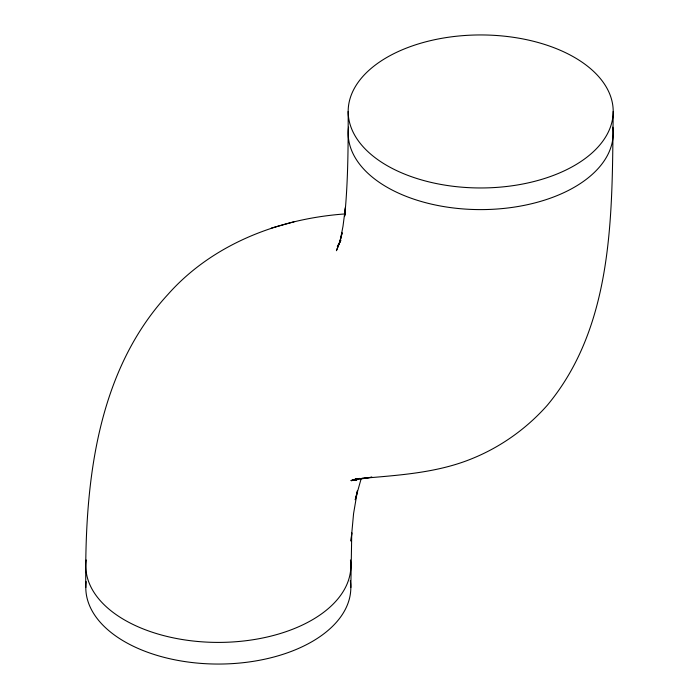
<?xml version="1.0" encoding="UTF-8"?>
<svg xmlns="http://www.w3.org/2000/svg" width="699" height="699" viewBox="0 0 699 699"><rect width="100%" height="100%" fill="white"/><g stroke="black" fill="none" stroke-linecap="round" stroke-linejoin="round"><path stroke-width="1.05" d="M342.126 233.012L340.125 241.19L343.008 226.196L345.446 207.341L344.694 216.061C348.093 181.303 348.233 146.353 348.172 111.456M342.099 232.994L339.347 243.051L336.411 250.714L340.212 241.277L337.337 246.712L340.92 240.386M361.234 478.422L355.241 499.724L357.477 490.611L353.58 513.564L351.038 541.148L351.754 532.76L350.828 587.544M356.411 478.946L354.865 480.222L356.612 478.911M355.503 479.103L353.694 480.292L355.59 479.243M355.485 479.042L352.593 480.501L356.237 479.06M345.411 213.903C279.242 218.534 212.435 244.056 167.804 294.594C95.737 372.829 84.588 485.814 85.794 587.544M355.179 479.339L351.431 480.729L359.758 478.413L350.889 480.536L372.051 477.19L361.837 478.404C399.146 475.145 437.408 472.943 472.454 458.465C501.052 446.81 526.679 428.478 547.186 405.403C614.928 324.222 611.975 211.107 613.206 111.456A132.513 76.506 0 0 0 414.428 45.199A132.513 76.506 0 0 0 414.428 177.712A132.513 76.506 0 0 0 613.206 111.456M271.334 228.11L294.192 221.732M350.435 559.969A132.513 76.506 0 0 1 218.315 642.407A132.513 76.506 0 0 1 86.195 559.969M350.286 580.624A132.513 76.506 0 0 1 219.171 664.05A132.513 76.506 0 0 1 86.195 581.612M612.805 127.166A132.513 76.506 0 0 1 480.685 209.604A132.513 76.506 0 0 1 348.565 127.166M357.442 479.06L356.036 480.528L357.486 479.042"/></g></svg>
